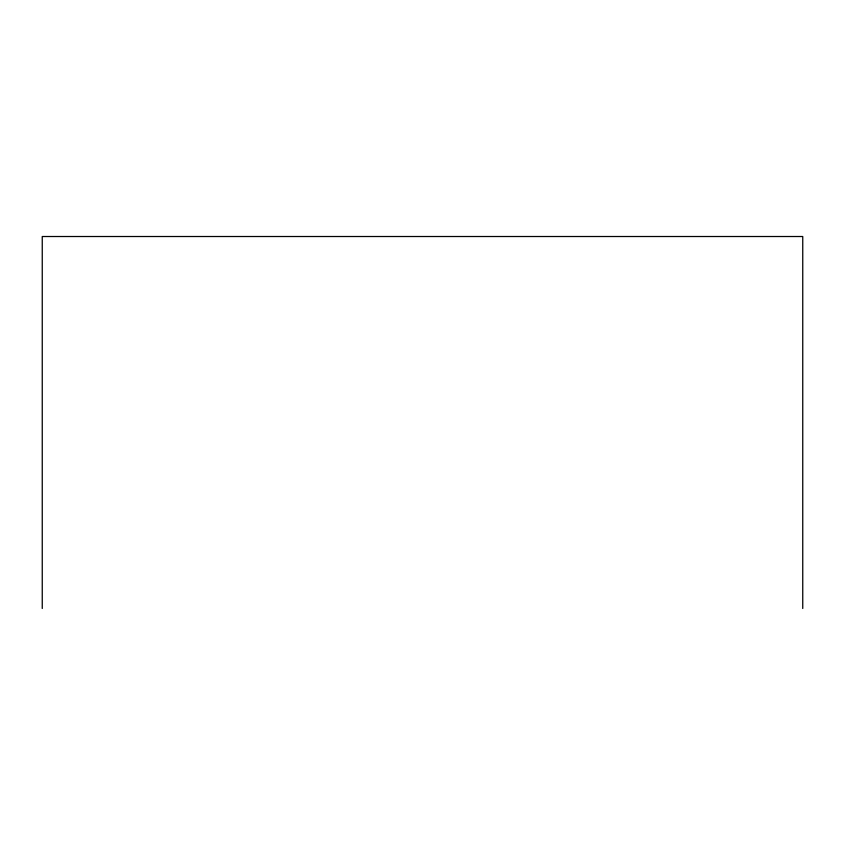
<?xml version="1.0" encoding="UTF-8"?>
<svg xmlns="http://www.w3.org/2000/svg" width="845" height="845" viewBox="0 0 845 845"><rect width="100%" height="100%" fill="white"/><g stroke="black" fill="none" stroke-linecap="round" stroke-linejoin="round"><path stroke-width="1.27" d="M802.75 608.485L802.75 236.515L42.25 236.515L42.25 608.485"/></g></svg>
